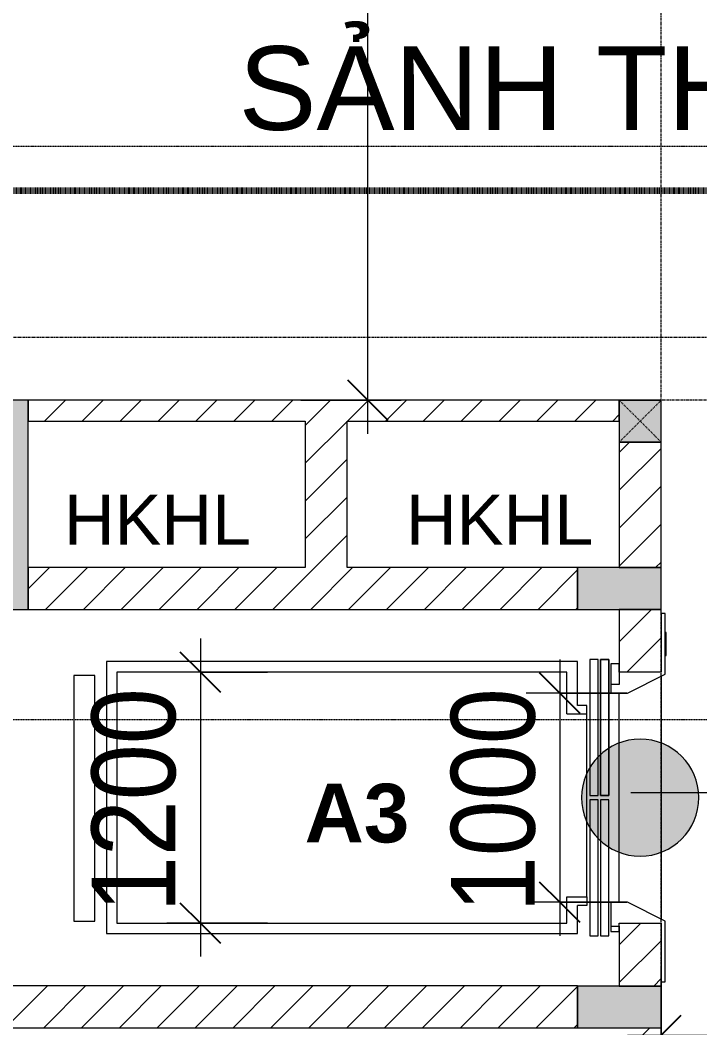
# Model space of a CAD drawing. Header units: millimetres. Extents: x 962 to 239635, y -15958 to 82755.
# Drawn here: x 139241 to 142489, y 30537 to 35354 of the extents above; entities that cross this region are included whole.
import ezdxf

# ---------------------------------------------------------------- set-up
doc = ezdxf.new("R2010")
doc.units = ezdxf.units.MM
for name, pattern in [('1 NÉT CALL OUT', [6, 3, -3]), ('Dash', [6, 3, -3]), ('Dash Dot 3_16_', [7.9375, 4.7625, -1.5875, 0, -1.5875]), ('Grid Line', [22.225, 12.7, -3.175, 3.175, -3.175])]:
    doc.linetypes.add(name, pattern=pattern)
for name, color, linetype, lineweight in [('0-1', 7, 'Continuous', 5), ('A-ANNO-DIMS', 211, 'Continuous', 9), ('A-ANNO-DIMS-160', 211, 'Continuous', 9), ('A-ANNO-NOTE', 131, 'Continuous', 9), ('A-AREA-IDEN', 2, 'Continuous', 9), ('A-DETL-3', 90, '1 NÉT CALL OUT', 100), ('A-DOOR-3', 21, 'Continuous', 9), ('A-DOOR-IDEN', 31, 'Continuous', 9), ('A-WALL', 113, 'Continuous', 9), ('A-WALL-3', 113, 'Continuous', 18), ('A-WALL-PATT-2', 111, 'Continuous', 9), ('G-ANNO-SYMB-1', 111, 'Dash Dot 3_16_', 18), ('G-ANNO-TEXT-1', 7, 'Continuous', 9), ('S-COLS', 52, 'Continuous', 9), ('S-COLS-1', 52, 'Continuous', 5), ('S-COLS-2', 7, 'Continuous', 18), ('S-COLS-5', 52, 'Dash', 9), ('S-COLS-6', 52, 'Continuous', 18), ('S-COLS-HDLN', 52, 'Dash', 9), ('S-GRID-1', 1, 'Grid Line', 9)]:
    doc.layers.add(name, color=color, linetype=linetype, lineweight=lineweight)
doc.styles.add('Arial_10', font='arial_0.ttf', dxfattribs={"height": 240})
doc.styles.add('Arial_11', font='arial_0.ttf', dxfattribs={"height": 400})
doc.styles.add('Arial_12', font='arial_0.ttf', dxfattribs={"height": 280})
doc.styles.add('UTM Avo', font='UTM Avo.ttf', dxfattribs={"width": 0.9, "height": 400})
doc.dimstyles.new('1_Dim_chi_tiet_2_5', dxfattribs={"dimscale": 304.8, "dimtxt": 399.720379, "dimasz": 0.629921, "dimexe": 0.524934, "dimexo": 0.0625, "dimgap": 0.052493, "dimtad": 1, "dimdec": 0, "dimrnd": 5, "dimzin": 0, "dimdsep": 46, "dimtxsty": 'UTM Avo', "dimblk1": 'OBLIQUE', "dimblk2": 'OBLIQUE', "dimsah": 1, "dimcen": 0.09, "dimdle": 0.524934, "dimazin": 0, "dimtfac": 1, "dimtdec": 4, "dimtix": 1, "dimtmove": 0, "dimatfit": 3, "dimfxl": 1.049869, "dimfxlon": 1, "dimtvp": 1, "dimtolj": 1, "dimtzin": 0, "dimarcsym": 2})
doc.dimstyles.new('1_Dim_chi_tiet_2_5_1', dxfattribs={"dimscale": 304.8, "dimtxt": 399.720379, "dimasz": 0.629921, "dimexe": 0.524934, "dimexo": 0.0625, "dimgap": 0.052493, "dimtad": 1, "dimdec": 0, "dimrnd": 5, "dimzin": 0, "dimdsep": 46, "dimtxsty": 'UTM Avo', "dimblk1": 'OBLIQUE', "dimblk2": 'OBLIQUE', "dimsah": 1, "dimcen": 0.09, "dimdle": 0.524934, "dimazin": 0, "dimtfac": 1, "dimtdec": 4, "dimtix": 1, "dimtmove": 0, "dimatfit": 3, "dimfxl": 1.049869, "dimfxlon": 1, "dimtvp": 1, "dimtolj": 1, "dimtzin": 0, "dimarcsym": 2})
pattern_1 = [(45, (61750.9, 0), (-90.50967, 90.50967), [])]

# ---------------------------------------------------------------- blocks, each defined once
blk = doc.blocks.new('NCV_TKTC_KET CAU_rvt-1-TKCS_MB TẦNG 2')
at = {"layer": 'S-COLS-1'}
for points in [[(77527.6, 32536.9), (77527.6, 33536.9), (77177.6, 33536.9), (77177.6, 32536.9)], [(80552.6, 32536.9), (80552.6, 32736.9), (80152.6, 32736.9), (80152.6, 32536.9), (80295.5, 32536.9)], [(80552.6, 30536.9), (80552.6, 30736.9), (80152.6, 30736.9), (80152.6, 30536.9), (80295.5, 30536.9)]]:
    blk.add_hatch(color=256, dxfattribs=at).paths.add_polyline_path(points)
at = {"layer": 'S-COLS-2'}
for p, q in [((77527.6, 33536.9), (77177.6, 33536.9)), ((77527.6, 32536.9), (77527.6, 33536.9)), ((80152.6, 32736.9), (80152.6, 32536.9)), ((80552.6, 32736.9), (80152.6, 32736.9)), ((80552.6, 32536.9), (80552.6, 32736.9)), ((77177.6, 32536.9), (77527.6, 32536.9)), ((80152.6, 32536.9), (80552.6, 32536.9)), ((80152.6, 30736.9), (80152.6, 30536.9)), ((80552.6, 30736.9), (80152.6, 30736.9)), ((80552.6, 30536.9), (80552.6, 30736.9)), ((80152.6, 30536.9), (80552.6, 30536.9))]:
    blk.add_line(p, q, dxfattribs=at)
blk = doc.blocks.new('Thang may HIEN - Dài x Rộng - 2200x1200-551375-TKCS_MB TẦNG 2')
at = {"layer": 'A-DOOR-3'}
for p, q in [((-590, 120), (-880, 120)), ((-880, 120), (-880, 100)), ((-880, 100), (-600, 100)), ((-680, 124), (-790, 124)), ((-790, 124), (-790, 120)), ((-680, 120), (-680, 124)), ((-600, 100), (-600, -100)), ((-500, -60), (-590, 120)), ((590, 120), (500, -60)), ((880, 120), (590, 120)), ((600, -100), (600, 100)), ((600, 100), (880, 100)), ((880, 100), (880, 120)), ((-500, -140), (-500, -60)), ((500, -60), (500, -140)), ((-600, -100), (-640, -100)), ((-640, -100), (-640, -140)), ((-640, -140), (-540, -140)), ((-600, -100), (-540, -100)), ((-540, -100), (-540, -140)), ((-540, -140), (-500, -140)), ((500, -140), (615, -140)), ((615, -100), (600, -100)), ((615, -140), (615, -100)), ((640, -100), (615, -100)), ((615, -140), (640, -140)), ((640, -140), (640, -100)), ((-660, -190.4), (-660, -150.4)), ((-660, -150.4), (-10, -150.4)), ((-10, -150.4), (-660, -150.4)), ((-660, -150.4), (-660, -190.4)), ((-10, -190.4), (-660, -190.4)), ((-660, -190.4), (-10, -190.4)), ((-10, -150.4), (-10, -190.4)), ((-10, -190.4), (-10, -150.4)), ((660, -150.4), (10, -150.4)), ((10, -150.4), (10, -190.4)), ((10, -150.4), (10, -190.4)), ((660, -150.4), (10, -150.4)), ((10, -190.4), (660, -190.4)), ((10, -190.4), (660, -190.4)), ((660, -190.4), (660, -150.4)), ((660, -190.4), (660, -150.4)), ((-10, -200.4), (-660, -200.4)), ((-660, -200.4), (-660, -240.4)), ((-10, -200.4), (-660, -200.4)), ((-660, -200.4), (-660, -240.4)), ((-660, -240.4), (-10, -240.4)), ((-660, -240.4), (-10, -240.4)), ((-10, -240.4), (-10, -200.4)), ((-10, -240.4), (-10, -200.4)), ((10, -200.4), (10, -240.4)), ((660, -200.4), (10, -200.4)), ((10, -200.4), (10, -240.4)), ((660, -200.4), (10, -200.4)), ((10, -240.4), (660, -240.4)), ((10, -240.4), (660, -240.4)), ((660, -240.4), (660, -200.4)), ((660, -240.4), (660, -200.4)), ((-440, -255), (-440, -300)), ((-400, -255), (-440, -255)), ((475, -255), (-400, -255)), ((-400, -350), (-400, -255)), ((475, -255), (515, -255)), ((475, -350), (475, -255)), ((515, -255), (515, -300)), ((-440, -300), (-650, -300)), ((-650, -300), (-650, -2550)), ((650, -300), (515, -300)), ((650, -2550), (650, -300)), ((-400, -350), (-600, -350)), ((-600, -350), (-600, -2500)), ((600, -350), (475, -350)), ((600, -2500), (600, -350)), ((-600, -2500), (600, -2500)), ((-650, -2550), (650, -2550)), ((590.8, -2605.4), (-584.2, -2605.4)), ((-584.2, -2605.4), (-584.2, -2705.4)), ((590.8, -2705.4), (590.8, -2605.4)), ((-584.2, -2705.4), (590.8, -2705.4))]:
    blk.add_line(p, q, dxfattribs=at)
blk = doc.blocks.new('G1_SOF - BO TRU - 200x200-3052400-TKCS_MB TẦNG 2')
at = {"layer": 'S-COLS-HDLN'}
for p, q in [((-100, 100), (100, -100)), ((100, 100), (-100, -100))]:
    blk.add_line(p, q, dxfattribs=at)
blk = doc.blocks.new('DIMBLOCK26-TKCS_MB TẦNG 2')
at = {"layer": 'A-ANNO-DIMS-160'}
for p, q in [((140902, 33376.9), (140902, 45797)), ((141222, 45637), (140742, 45637)), ((140902, 45637), (141222, 45637)), ((140582, 33536.9), (141062, 33536.9)), ((140902, 33536.9), (140582, 33536.9))]:
    blk.add_line(p, q, dxfattribs=at)
at = {"layer": 'A-ANNO-DIMS-160', "lineweight": 25}
for p, q in [((140902, 45637), (140806, 45733)), ((140902, 45637), (140998, 45541)), ((140902, 33536.9), (140806, 33632.9)), ((140902, 33536.9), (140998, 33440.9))]:
    blk.add_line(p, q, dxfattribs=at)
at = {"layer": 'A-ANNO-DIMS-160', "color": 0, "insert": (140382.3, 38902.3), "char_height": 400, "width": 1643.295, "attachment_point": 1, "rotation": 90, "line_spacing_factor": 1.110334, "style": 'UTM Avo'}
blk.add_mtext('12100', dxfattribs=at)
blk = doc.blocks.new('_Oblique')
at = {"color": 0, "linetype": 'ByBlock', "lineweight": -2}
blk.add_line((-0.5, -0.5), (0.5, 0.5), dxfattribs=at)
blk = doc.blocks.new('HDNDCT_GHI CHÚ CỬA CHỐNG CHÁY E30 - HDNDCT_GHI CHÚ CỬA CHỐNG CHÁY E30-1614707-TKCS_MB TẦNG 2')
at = {"layer": 'A-ANNO-NOTE'}
h = blk.add_hatch(color=256, dxfattribs=at)
edge = h.paths.add_edge_path()
edge.add_arc((0, 0), 1.75, 0, 180)
edge.add_arc((0, 0), 1.75, 180, 360)
for start, end in [(360, 180), (180, 360)]:
    blk.add_arc((0, 0), 1.75, start, end, dxfattribs=at)
blk = doc.blocks.new('DIMBLOCK233-TKCS_MB TẦNG 2')
at = {"layer": 'A-ANNO-DIMS-160'}
for p, q in [((142303.5, 30822.1), (142303.5, 30342.1)), ((142303.5, 30502.1), (142303.5, 30822.1)), ((145128.5, 30822.1), (145128.5, 30342.1)), ((145128.5, 30502.1), (145128.5, 30822.1)), ((142143.5, 30502.1), (145288.5, 30502.1))]:
    blk.add_line(p, q, dxfattribs=at)
at = {"layer": 'A-ANNO-DIMS-160', "lineweight": 25}
for p, q in [((142303.5, 30502.1), (142399.5, 30598.1)), ((145128.5, 30502.1), (145224.5, 30598.1)), ((142303.5, 30502.1), (142207.5, 30406.1)), ((145128.5, 30502.1), (145032.5, 30406.1))]:
    blk.add_line(p, q, dxfattribs=at)
at = {"layer": 'A-ANNO-DIMS-160', "color": 0, "insert": (143168.2, 31021.8), "char_height": 400, "width": 1314.636, "attachment_point": 1, "line_spacing_factor": 1.110334, "style": 'UTM Avo'}
blk.add_mtext('2825', dxfattribs=at)
blk = doc.blocks.new('DIMBLOCK362-TKCS_MB TẦNG 2')
at = {"layer": 'A-ANNO-DIMS-160'}
for p, q in [((140102, 32397.4), (140102, 30877.4)), ((140422, 32237.4), (139942, 32237.4)), ((140102, 32237.4), (140422, 32237.4)), ((140422, 31037.4), (139942, 31037.4)), ((140102, 31037.4), (140422, 31037.4))]:
    blk.add_line(p, q, dxfattribs=at)
at = {"layer": 'A-ANNO-DIMS-160', "lineweight": 25}
for p, q in [((140102, 32237.4), (140006, 32333.4)), ((140102, 32237.4), (140198, 32141.4)), ((140102, 31037.4), (140006, 31133.4)), ((140102, 31037.4), (140198, 30941.4))]:
    blk.add_line(p, q, dxfattribs=at)
at = {"layer": 'A-ANNO-DIMS-160', "color": 0, "insert": (139582.3, 31089.6), "char_height": 400, "width": 1314.636, "attachment_point": 1, "rotation": 90, "line_spacing_factor": 1.110334, "style": 'UTM Avo'}
blk.add_mtext('1200', dxfattribs=at)
blk = doc.blocks.new('DIMBLOCK363-TKCS_MB TẦNG 2')
at = {"layer": 'A-ANNO-DIMS-160'}
for p, q in [((141818.9, 32297.4), (141818.9, 30977.4)), ((142138.9, 32137.4), (141658.9, 32137.4)), ((141818.9, 32137.4), (142138.9, 32137.4)), ((142138.9, 31137.4), (141658.9, 31137.4)), ((141818.9, 31137.4), (142138.9, 31137.4))]:
    blk.add_line(p, q, dxfattribs=at)
at = {"layer": 'A-ANNO-DIMS-160', "lineweight": 25}
for p, q in [((141818.9, 32137.4), (141722.9, 32233.4)), ((141818.9, 32137.4), (141914.9, 32041.4)), ((141818.9, 31137.4), (141722.9, 31233.4)), ((141818.9, 31137.4), (141914.9, 31041.4))]:
    blk.add_line(p, q, dxfattribs=at)
at = {"layer": 'A-ANNO-DIMS-160', "color": 0, "insert": (141299.3, 31089.6), "char_height": 400, "width": 1314.636, "attachment_point": 1, "rotation": 90, "line_spacing_factor": 1.110334, "style": 'UTM Avo'}
blk.add_mtext('1000', dxfattribs=at)

msp = doc.modelspace()

# ---------------------------------------------------------------- hatches: boundary and pattern name
at = {"layer": 'A-WALL-PATT-2'}
h = msp.add_hatch(dxfattribs=at)
h.set_pattern_fill('FP_1', color=256, style=0, pattern_type=2)
h.set_pattern_definition(pattern_1)
h.paths.add_polyline_path([(142103.5, 33437.4), (142103.5, 33537.4), (139278.5, 33537.4), (139278.5, 33437.4), (142046.4, 33437.4)])
h = msp.add_hatch(dxfattribs=at)
h.set_pattern_fill('FP_1', color=256, style=0, pattern_type=2)
h.set_pattern_definition(pattern_1)
h.paths.add_polyline_path([(140803.5, 32737.4), (140803.5, 33437.4), (140603.5, 33437.4), (140603.5, 32737.4)])
h = msp.add_hatch(dxfattribs=at)
h.set_pattern_fill('FP_1', color=256, style=0, pattern_type=2)
h.set_pattern_definition(pattern_1)
h.paths.add_polyline_path([(142303.5, 32736.9), (142303.5, 33336.9), (142103.5, 33336.9), (142103.5, 32736.9)])
h = msp.add_hatch(dxfattribs=at)
h.set_pattern_fill('FP_1', color=256, style=0, pattern_type=2)
h.set_pattern_definition(pattern_1)
h.paths.add_polyline_path([(141903.5, 32537.4), (141903.5, 32737.4), (139278.5, 32737.4), (139278.5, 32537.4), (140434.3, 32537.4)])
h = msp.add_hatch(dxfattribs=at)
h.set_pattern_fill('FP_1', color=256, style=0, pattern_type=2)
h.set_pattern_definition(pattern_1)
h.paths.add_polyline_path([(142303.5, 30736.9), (142303.5, 31037.4), (142103.5, 31037.4), (142103.5, 30736.9), (142143.5, 30736.9)])
h.paths.add_polyline_path([(142143.5, 32237.4), (142303.5, 32237.4), (142303.5, 32536.9), (142103.5, 32536.9), (142103.5, 32237.4)])
h = msp.add_hatch(dxfattribs=at)
h.set_pattern_fill('FP_1', color=256, style=0, pattern_type=2)
h.set_pattern_definition(pattern_1)
h.paths.add_polyline_path([(141903.5, 30537.4), (141903.5, 30737.4), (139203.5, 30737.4), (139203.5, 30537.4)])
h = msp.add_hatch(dxfattribs=at)
h.set_pattern_fill('FP_1', color=256, style=0, pattern_type=2)
h.set_pattern_definition(pattern_1)
h.paths.add_polyline_path([(142303.5, 28436.9), (142303.5, 29037.4), (142103.5, 29037.4), (142103.5, 28436.9)])
h.paths.add_polyline_path([(142143.5, 30237.4), (142303.5, 30237.4), (142303.5, 30536.9), (142103.5, 30536.9), (142103.5, 30237.4)])
at = {"layer": 'S-COLS-1'}
msp.add_hatch(color=256, dxfattribs=at).paths.add_polyline_path([(142303.5, 33336.9), (142303.5, 33536.9), (142103.5, 33536.9), (142103.5, 33336.9)])

# ---------------------------------------------------------------- linework, layer by layer
at = {"layer": 'A-DETL-3'}
msp.add_line((144433.5, 34537.4), (130033.5, 34537.4), dxfattribs=at)
at = {"layer": 'A-DOOR-IDEN'}
msp.add_line((142158.3, 31662.3), (142582.8, 31662.3), dxfattribs=at)
at = {"layer": 'A-WALL'}
for p, q in [((142103.5, 33536.9), (142303.5, 33536.9)), ((142103.5, 33437.4), (142103.5, 33536.9)), ((142303.5, 33336.9), (142103.5, 33336.9)), ((142303.5, 32217.4), (142303.5, 31057.4)), ((142103.5, 31137.4), (142103.5, 32137.4))]:
    msp.add_line(p, q, dxfattribs=at)
at = {"layer": 'A-WALL-3'}
for p, q in [((142303.5, 33537.4), (139278.5, 33537.4)), ((139278.5, 33537.4), (139278.5, 33437.4)), ((142303.5, 33536.9), (142303.5, 33537.4)), ((139278.5, 33437.4), (140603.5, 33437.4)), ((140603.5, 33437.4), (140603.5, 32737.4)), ((140803.5, 32737.4), (140803.5, 33437.4)), ((140803.5, 33437.4), (142103.5, 33437.4)), ((142103.5, 33336.9), (142103.5, 32736.9)), ((142303.5, 32736.9), (142303.5, 33336.9)), ((140603.5, 32737.4), (139278.5, 32737.4)), ((139278.5, 32737.4), (139278.5, 32537.4)), ((141903.5, 32737.4), (140803.5, 32737.4)), ((141903.5, 32537.4), (141903.5, 32737.4)), ((142103.5, 32736.9), (142303.5, 32736.9)), ((139278.5, 32537.4), (141903.5, 32537.4)), ((142103.5, 32536.9), (142103.5, 32237.4)), ((142303.5, 32536.9), (142103.5, 32536.9)), ((142303.5, 32517.4), (142303.5, 32536.9)), ((142103.5, 31022.4), (142103.5, 30736.9)), ((141903.5, 30737.4), (139203.5, 30737.4)), ((141903.5, 30537.4), (141903.5, 30737.4)), ((142103.5, 30736.9), (142303.5, 30736.9)), ((142303.5, 30736.9), (142303.5, 30757.4)), ((139203.5, 30537.4), (141903.5, 30537.4))]:
    msp.add_line(p, q, dxfattribs=at)
at = {"layer": 'G-ANNO-SYMB-1'}
for p, q in [((90498.7, 34751.5), (196677.7, 34751.5)), ((90498.7, 32011.5), (196677.7, 32011.5))]:
    msp.add_line(p, q, dxfattribs=at)
at = {"layer": 'S-COLS'}
for p, q in [((142303.5, 33536.9), (142103.5, 33536.9)), ((142103.5, 33536.9), (142103.5, 33437.4)), ((142103.5, 33336.9), (142303.5, 33336.9))]:
    msp.add_line(p, q, dxfattribs=at)
at = {"layer": 'S-COLS-6'}
for p, q in [((142303.5, 33336.9), (142303.5, 33536.9)), ((142103.5, 33437.4), (142103.5, 33336.9))]:
    msp.add_line(p, q, dxfattribs=at)
at = {"layer": 'S-GRID-1'}
for p, q in [((142303.5, 19351.6), (142303.5, 76542.3)), ((187383.6, 33836.9), (98285.4, 33836.9)), ((189415.6, 33536.9), (96253.4, 33536.9))]:
    msp.add_line(p, q, dxfattribs=at)

# ---------------------------------------------------------------- block references
at = {"layer": '0-1'}
msp.add_blockref('NCV_TKTC_KET CAU_rvt-1-TKCS_MB TẦNG 2', (61750.9, 0), dxfattribs=at)
at = {"layer": 'A-ANNO-NOTE', "xscale": 160, "yscale": 160, "zscale": 160}
msp.add_blockref('HDNDCT_GHI CHÚ CỬA CHỐNG CHÁY E30 - HDNDCT_GHI CHÚ CỬA CHỐNG CHÁY E30-1614707-TKCS_MB TẦNG 2', (142203.5, 31637.4), dxfattribs=at)
msp.add_blockref('HDNDCT_GHI CHÚ CỬA CHỐNG CHÁY E30 - HDNDCT_GHI CHÚ CỬA CHỐNG CHÁY E30-1614707-TKCS_MB TẦNG 2', (142203.5, 31637.4), dxfattribs=at)
at = {"layer": 'A-DOOR-3', "rotation": 269.9999999999998}
msp.add_blockref('Thang may HIEN - Dài x Rộng - 2200x1200-551375-TKCS_MB TẦNG 2', (142203.5, 31637.4), dxfattribs=at)
at = {"layer": 'S-COLS-5'}
msp.add_blockref('G1_SOF - BO TRU - 200x200-3052400-TKCS_MB TẦNG 2', (142203.5, 33436.9), dxfattribs=at)

# ---------------------------------------------------------------- texts
at = {"layer": 'A-AREA-IDEN', "insert": (142302.6, 34823.5), "char_height": 400, "width": 4043.2, "attachment_point": 8, "line_spacing_factor": 0.936439, "style": 'Arial_11'}
msp.add_mtext('\\pt8,16,24,32,40,48,56,64,72,80,88,96,104,112,120,128,136,144,152,160,168,176,184,192,200,208,216,224,232,240,248,256;SẢNH THÁP A2', dxfattribs=at)
at = {"layer": 'G-ANNO-TEXT-1', "attachment_point": 5, "line_spacing_factor": 0.936439}
for s, insert, char_height, width, style in [('\\pt79.9992,160.0008,240,319.9992,400.0008,480,559.9992,640.0008,720,799.9992,880.0008,960,1039.9992,1120.0008,1200,1279.9992,1360.0008,1440,1519.9992,1600.0008,1680,1759.9992,1840.0008,1920,1999.9992,2080.0008,2160,2239.9992,2320.0008,2400,2479.9992,2560.0008;HKHL', (139897.3, 32965.9), 240, 1609.6, 'Arial_10'), ('\\pt79.9992,160.0008,240,319.9992,400.0008,480,559.9992,640.0008,720,799.9992,880.0008,960,1039.9992,1120.0008,1200,1279.9992,1360.0008,1440,1519.9992,1600.0008,1680,1759.9992,1840.0008,1920,1999.9992,2080.0008,2160,2239.9992,2320.0008,2400,2479.9992,2560.0008;HKHL', (141532, 32965.9), 240, 1630.4, 'Arial_10'), ('\\pt79.9988,160.0004,239.9992,320.0008,399.9996,480.0012,560,639.9988,720.0004,799.9992,880.0008,959.9996,1040.0012,1120,1199.9988,1280.0004,1359.9992,1440.0008,1519.9996,1600.0012,1680,1759.9988,1840.0004,1919.9992,2000.0008,2079.9996,2160.0012,2240,2319.9988,2400.0004,2479.9992,2560.0008;{\\fArial|b1|i0|c0|p34;A3}', (140850.4, 31561.4), 280, 708.8, 'Arial_12')]:
    msp.add_mtext(s, dxfattribs=dict(at, insert=insert, char_height=char_height, width=width, style=style))

# ---------------------------------------------------------------- dimensions: what is measured, and where the dimension line sits
at = {"layer": 'A-ANNO-DIMS'}
for base, p1, p2, dimstyle, override, picture, middle in [((140902, 45637), (140582, 33536.9), (141222, 45637), '1_Dim_chi_tiet_2_5', {"dimpost": '<>', "dimfxl": 12116.98503}, 'DIMBLOCK26-TKCS_MB TẦNG 2', (140679, 39587)), ((140102, 31037.4), (140422, 32237.4), (140422, 31037.4), '1_Dim_chi_tiet_2_5_1', {"dimpost": '<>', "dimfxl": 1200}, 'DIMBLOCK362-TKCS_MB TẦNG 2', (139879, 31637.4)), ((141818.9, 31137.4), (142138.9, 32137.4), (142138.9, 31137.4), '1_Dim_chi_tiet_2_5_1', {"dimpost": '<>', "dimfxl": 1000}, 'DIMBLOCK363-TKCS_MB TẦNG 2', (141595.9, 31637.4))]:
    dim = msp.add_linear_dim(base=base, p1=p1, p2=p2, angle=90, dimstyle=dimstyle, override=override, dxfattribs=at)
    dim.commit()
    dim.dimension.update_dxf_attribs({"geometry": picture, "text_midpoint": middle})
dim = msp.add_linear_dim(base=(145128.5, 30502.1), p1=(142303.5, 30822.1), p2=(145128.5, 30822.1), dimstyle='1_Dim_chi_tiet_2_5', override={"dimpost": '<>', "dimfxl": 2825}, dxfattribs=at)
dim.commit()
dim.dimension.update_dxf_attribs({"geometry": 'DIMBLOCK233-TKCS_MB TẦNG 2', "text_midpoint": (143716, 30725.1)})

doc.saveas('drawing.dxf')
